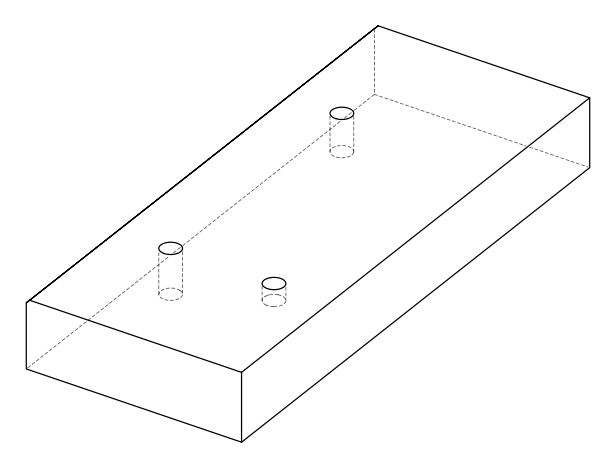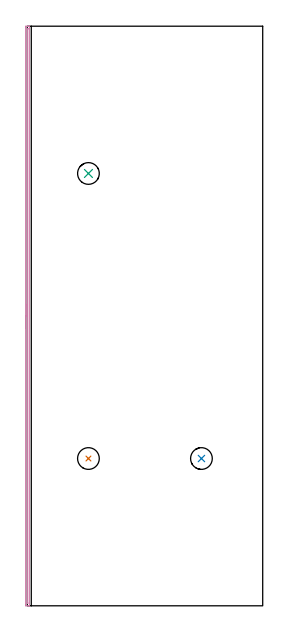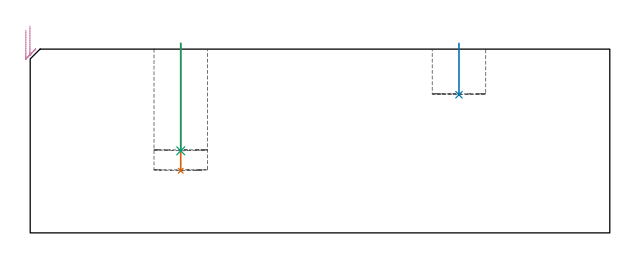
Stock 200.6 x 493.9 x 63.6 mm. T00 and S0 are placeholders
(PLAN: 4 operations, 1 tool changes, 8.5 min)
(1 INDEXABLE_INSERT_DRILL_BLIND_HOLE_FROM_SOLID | STEP1POCKET | NXT0302_008 | 0.18 min | 11233 mm3)
(2 INDEXABLE_INSERT_DRILL_BLIND_HOLE_FROM_SOLID_1 | STEP1POCKET_1 | NXT0302_008 | 0.07 min | 4179 mm3)
(3 INDEXABLE_INSERT_DRILL_BLIND_HOLE_FROM_SOLID_2 | STEP1POCKET_2 | NXT0302_008 | 0.15 min | 9382 mm3)
(4 AREA_MILL | FG_CHAMFER_SURFACE | UGT0205_001 | 8.05 min | 2853 mm3)
(TOOL NXT0302_008 | Index. Insert Drill 18.5mm [880-D1850L25-05] | D18.5 PA176 FL93 Z2)
(TOOL UGT0205_001 | Chamfer Mill 20 x 3 x 45 deg. | D20 FL50 Z2)
(OP 1 INDEXABLE_INSERT_DRILL_BLIND_HOLE_FROM_SOLID)
G17 G21 G94 G90
T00 M6
G54
G17 G0 G90 X52.1 Y125.5 S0 M3
G43 Z73.6 H1
G94 G81 G98 Z21.5 F250. R65.6
G80
M5
M2
(OP 2 INDEXABLE_INSERT_DRILL_BLIND_HOLE_FROM_SOLID_1)
G17 G21 G94 G90
T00 M6
G54
G17 G0 G90 X148.4 Y125.5 S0 M3
G43 Z73.6 H1
G94 G81 G98 Z47.8 F250. R65.6
G80
M5
M2
(OP 3 INDEXABLE_INSERT_DRILL_BLIND_HOLE_FROM_SOLID_2)
G17 G21 G94 G90
T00 M6
G54
G17 G0 G90 X52.1 Y368.4 S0 M3
G43 Z73.6 H1
G94 G81 G98 Z28.4 F250. R65.6
G80
M5
M2
(OP 4 AREA_MILL)
G17 G21 G94 G90
T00 M6
G54
G17 G0 G90 X-1.5 Y236.95 S1061 M3
G43 Z73.6 H0
Z70.2
G94 G1 Y236.988 Z69.328 F250.
Y237.102 Z68.464
Y237.291 Z67.612
Y237.553 Z66.78
Y237.887 Z65.974
Y238.29 Z65.2
Y238.759 Z64.464
Y239.29 Z63.772
Y239.879 Z63.129
Y240.522 Z62.54
Y241.214 Z62.008
Y241.95 Z61.54
Y242.724 Z61.137
Y243.53 Z60.803
Y244.362 Z60.541
Y245.214 Z60.352
Y246.078 Z60.238
Y246.95 Z60.2
X-1.499 Y493.272 Z60.201
X-1.496 Y493.66
X-1.491 Y493.89 Z60.204
X-1.115 Y493.9 Z60.579
X0.283 Z61.979
X0.638 Z62.333
X1.349 Z63.049
X1.588 Z63.287
X1.744 Z63.437
X1.862 Z63.553
X1.903 Y493.897 Z63.594
X1.9 Y493.719 Z63.6
Y0.181
X1.905 Y0.003 Z63.595
X1.904 Y0.002 Z63.594
X1.901 Y0. Z63.591
X1.862 Z63.553
X1.744 Z63.436
X1.588 Z63.287
X1.35 Z63.049
X0.638 Z62.333
X-0.594 Z61.103
X-1.115 Y0.001 Z60.579
X-1.342 Y0.004 Z60.353
X-1.491 Y0.01 Z60.204
X-1.496 Y0.24 Z60.201
X-1.5 Y0.628 Z60.2
Y246.95
X-0.086 Z61.614
X-0.085 Y491.775 Z61.615
X-0.084 Y491.848 Z61.616
X-0.081 Y491.883 Z61.619
X-0.078 Y491.89 Z61.622
X-0.071 Y491.894 Z61.629
X-0.004 Y491.897 Z61.696
X0.231 Y491.899 Z61.931
X0.418 Y491.895 Z62.118
X0.452 Y491.891 Z62.152
X0.479 Y491.885 Z62.179
X0.48 Y491.842 Z62.18
X0.484 Y491.64 Z62.184
X0.485 Y491.483 Z62.185
X0.486 Y491.328 Z62.186
X0.485 Y2.417 Z62.185
X0.484 Y2.343 Z62.184
X0.479 Y2.021 Z62.179
X0.165 Y2.005 Z61.865
X-0.018 Y2.006 Z61.682
X-0.052 Y2.009 Z61.648
X-0.079 Y2.015 Z61.621
X-0.08 Y2.058 Z61.62
X-0.084 Y2.26 Z61.616
X-0.085 Y2.417 Z61.615
X-0.086 Y3. Z61.614
Y246.95
Y247.822 Z61.652
Y248.687 Z61.766
Y249.538 Z61.955
Y250.37 Z62.217
Y251.176 Z62.551
Y251.95 Z62.954
Y252.686 Z63.423
Y253.378 Z63.954
Y254.021 Z64.543
Y254.61 Z65.186
Y255.142 Z65.878
Y255.61 Z66.614
Y256.013 Z67.388
Y256.347 Z68.194
Y256.609 Z69.026
Y256.798 Z69.878
Y256.912 Z70.743
Y256.95 Z71.614
G0 Z73.6
M5
M2
